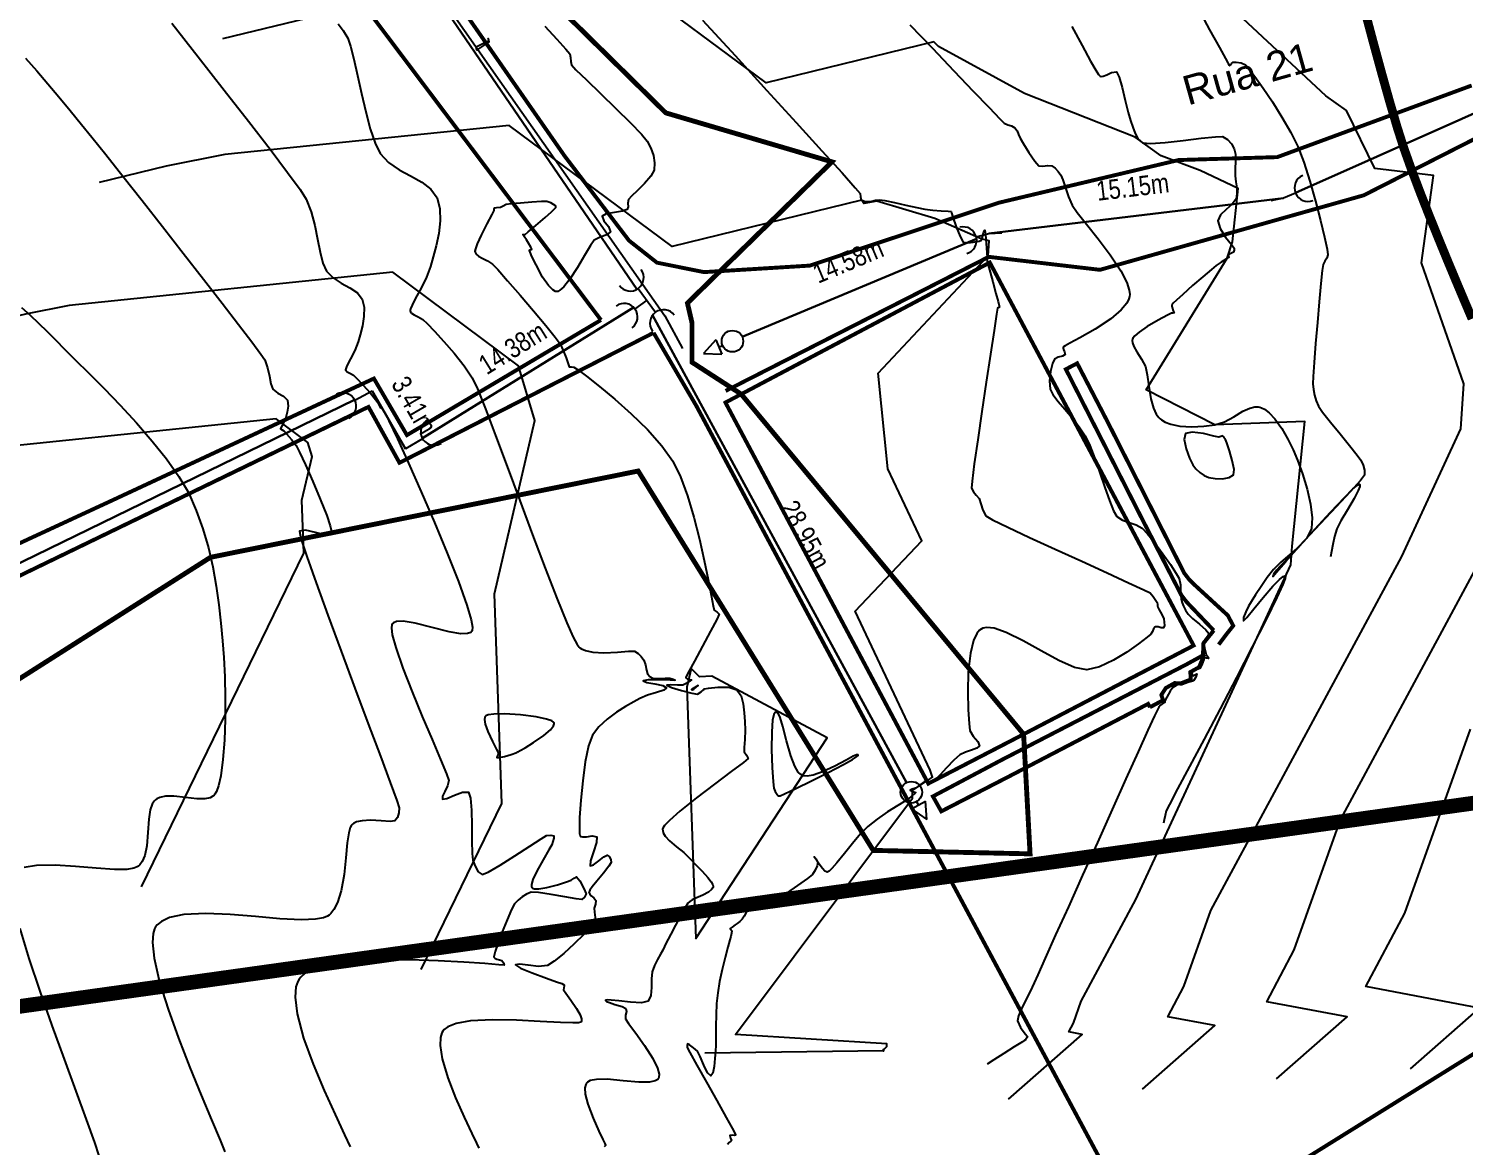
# Model space of a CAD drawing. Extents: x 360931 to 362237, y 7351473 to 7352200.
# Drawn here: x 361594.2 to 361667.5, y 7351632.7 to 7351689.9 of the extents above; entities that cross this region are included whole.
import ezdxf
from ezdxf.enums import TextEntityAlignment as Align

# ---------------------------------------------------------------- set-up
doc = ezdxf.new("R2010")
doc.units = 0
doc.linetypes.add('CONTINUO', pattern=[0])
for name, color, linetype in [('A_Curvas Intermediarias', 37, 'Continuous'), ('A_Curvas Mestras', 32, 'Continuous'), ('C-TOPO-MAJR', 9, 'Continuous'), ('C-TOPO-MINR', 8, 'Continuous'), ('LISTAGEM_TEXTO', 7, 'Continuous'), ('PONTOS-Pontos - Água_U', 1, 'Continuous'), ('PS_IND_COMPRIMENTO', 7, 'Continuous'), ('ZZ-Carimbo Texto', 7, 'Continuous')]:
    doc.layers.add(name, color=color, linetype=linetype)
for name, color, linetype, lineweight in [('LT-ARQUIBANCADA', 2, 'CONTINUO', 9), ('LT-QUADRA', 2, 'CONTINUO', 9), ('TUBO_PE_80_NTS194_PN_12_5', 5, 'Continuous', 30)]:
    doc.layers.add(name, color=color, linetype=linetype, lineweight=lineweight)
doc.styles.add('CARIMBO', font='arial.ttf', dxfattribs={"height": 2})
doc.styles.add('ROMANS', font='arial.ttf', dxfattribs={"height": 2})
picture_1 = doc.add_image_def('image1.tif', size_in_pixel=(23490, 20550))

# ---------------------------------------------------------------- blocks, each defined once
blk = doc.blocks.new('*U1018', base_point=(361544.508, 7351672.666))
for p, q in [((361544.382, 7351672.606), (361544.634, 7351672.77)), ((361544.59, 7351672.562), (361544.508, 7351672.688))]:
    blk.add_line(p, q)
for centre, start, end in [((361544.75, 7351672.845), 122.9683, 302.9683), ((361544.266, 7351672.532), 302.9683, 122.9683), ((361544.665, 7351672.447), 32.9683, 212.9683)]:
    blk.add_arc(centre, 0.138, start, end)
blk = doc.blocks.new('*U1177')
for p in [(-0.202, 0), (0, -0.202)]:
    blk.add_line(p, (0, 0))
blk.add_arc((-0.34, 0), 0.138, 269.9094, 89.9094)
blk = doc.blocks.new('*U1178')
for p in [(-0.202, 0), (0, -0.202)]:
    blk.add_line(p, (0, 0))
blk.add_arc((-0.34, 0), 0.138, 269.9094, 89.9094)
blk = doc.blocks.new('*U1293')
for p, q in [((-0.135, 0), (0, 0)), ((0, 0), (0.128, -0.025))]:
    blk.add_line(p, q)
blk.add_arc((-0.272, 0), 0.138, 270.0906, 90.0906)
blk = doc.blocks.new('*U1294')
for p, q in [((-0.135, 0), (0, 0)), ((0, 0), (0.128, -0.025))]:
    blk.add_line(p, q)
blk.add_arc((-0.272, 0), 0.138, 270.0906, 90.0906)
blk = doc.blocks.new('*U1327', base_point=(361640.304, 7351669.135))
for p, q in [((361640.227, 7351669.163), (361640.101, 7351669.022)), ((361640.227, 7351669.163), (361640.288, 7351669.014)), ((361640.101, 7351669.022), (361640.288, 7351669.014))]:
    blk.add_line(p, q)
blk.add_lwpolyline([(361640.258, 7351669.088), (361640.295, 7351669.104)])
blk.add_circle((361640.396, 7351669.147), 0.11)
blk = doc.blocks.new('*U1328', base_point=(361640.304, 7351669.135))
for p, q in [((361640.227, 7351669.163), (361640.101, 7351669.022)), ((361640.227, 7351669.163), (361640.288, 7351669.014)), ((361640.101, 7351669.022), (361640.288, 7351669.014))]:
    blk.add_line(p, q)
blk.add_lwpolyline([(361640.258, 7351669.088), (361640.295, 7351669.104)])
blk.add_circle((361640.396, 7351669.147), 0.11)

msp = doc.modelspace()

# ---------------------------------------------------------------- linework, layer by layer
at = {"color": 0, "const_width": 0.2}
for points in [[(361658.235, 7351731.746), (361651.753, 7351724.231), (361643.454, 7351714.109), (361632.734, 7351709.952), (361622.201, 7351706.943), (361612.901, 7351704.414), (361608.184, 7351702.561), (361621.542, 7351683.364), (361624.838, 7351679.033), (361626.269, 7351677.903), (361628.681, 7351677.42), (361634.088, 7351677.753), (361643.741, 7351680.966), (361652.927, 7351683.147), (361657.968, 7351683.296), (361667.904, 7351686.956)], [(361629.778, 7351671.348), (361643.224, 7351678.2), (361648.908, 7351677.537), (361662.39, 7351681.346), (361674.141, 7351687.322), (361683.553, 7351691.049), (361690.825, 7351693.905), (361694.033, 7351695.702), (361696.63, 7351704.989), (361701.619, 7351708.145), (361706.614, 7351711.074)], [(361317.758, 7351575.33), (361315.987, 7351572.595), (361315.638, 7351571.629), (361315.665, 7351570.637), (361316.685, 7351568.545), (361323.568, 7351554.773), (361325.902, 7351553.195), (361334.138, 7351538.309), (361386.788, 7351560.739), (361411.156, 7351562.009), (361417.372, 7351524.574), (361546.793, 7351562.007), (361683.814, 7351647.314), (361739.414, 7351702.427)], [(361543.562, 7351674.222), (361543.693, 7351674.307), (361553.67, 7351681.769), (361564.892, 7351689.923), (361569.727, 7351693.154), (361575.087, 7351695.446), (361593.854, 7351701.059), (361602.658, 7351702.525), (361623.407, 7351674.972), (361623.407, 7351674.972)], [(361543.562, 7351674.222), (361549.248, 7351665.537), (361556.377, 7351660.648), (361569.844, 7351656.517), (361574.115, 7351653.729), (361583.449, 7351658.824), (361598.263, 7351665.678), (361611.803, 7351671.982), (361613.491, 7351669.09), (361623.407, 7351674.972)], [(361626.096, 7351674.32), (361613.111, 7351667.676), (361611.527, 7351670.533), (361574.26, 7351652.494), (361569.328, 7351655.588), (361565.381, 7351656.372)], [(361626.096, 7351674.32), (361628.281, 7351670.585), (361651.532, 7351627.215)]]:
    msp.add_lwpolyline(points, dxfattribs=at)
for points, elevation in [([(361629.768, 7351670.755), (361640.135, 7351651.283), (361644.408, 7351653.494), (361653.695, 7351658.338), (361643.279, 7351677.909), (361629.768, 7351670.755)], 35.172), ([(361654.725, 7351659.109), (361653.341, 7351660.559), (361653.066, 7351660.915), (361650.997, 7351664.933), (361647.165, 7351672.456), (361647.744, 7351672.759), (361649.311, 7351669.744), (361653.215, 7351662.038), (361653.482, 7351661.692), (361653.763, 7351661.419), (361655.443, 7351659.876), (361655.719, 7351659.351), (361655.406, 7351658.959), (361654.975, 7351658.384)], 36.632), ([(361651.462, 7351655.185), (361652.136, 7351655.548), (361652.043, 7351655.81), (361652.275, 7351656.169), (361652.726, 7351656.42), (361653.031, 7351656.401), (361653.553, 7351656.606), (361653.524, 7351656.981), (361653.971, 7351657.23), (361654.206, 7351657.795), (361654.176, 7351657.839), (361654.186, 7351658.438), (361654.725, 7351659.109)], 37.222), ([(361651.462, 7351655.185), (361651.37, 7351655.357), (361644.257, 7351651.647), (361640.798, 7351649.864), (361640.372, 7351650.63), (361643.892, 7351652.496), (361653.304, 7351657.361), (361654.176, 7351657.839)], 36.632)]:
    msp.add_lwpolyline(points, dxfattribs=dict(at, elevation=elevation))
at = {"layer": 'A_Curvas Intermediarias', "flags": 128}
for points, elevation in [([(361628.604, 7351690.298), (361630.268, 7351688.481), (361631.889, 7351686.706), (361633.39, 7351685.059), (361634.695, 7351683.623), (361635.726, 7351682.486), (361636.405, 7351681.731), (361636.657, 7351681.445), (361636.676, 7351681.265), (361636.708, 7351681.109), (361636.876, 7351681.042), (361637.096, 7351681.027), (361637.256, 7351681.051), (361637.444, 7351681.096), (361637.64, 7351681.119), (361637.909, 7351681.075), (361638.4, 7351680.969), (361638.988, 7351680.838), (361639.547, 7351680.716), (361639.951, 7351680.64), (361640.361, 7351680.593), (361640.801, 7351680.557), (361641.152, 7351680.533), (361641.298, 7351680.523), (361641.326, 7351680.45), (361641.396, 7351680.229), (361641.561, 7351679.74), (361641.756, 7351679.233), (361641.918, 7351678.955), (361642.151, 7351678.91), (361642.425, 7351678.942), (361642.597, 7351678.978), (361642.734, 7351679.001), (361642.852, 7351679.05), (361642.904, 7351679.204), (361642.961, 7351679.44), (361643.02, 7351679.559), (361643.062, 7351679.349), (361643.098, 7351678.887), (361643.123, 7351678.409), (361643.136, 7351678.151), (361643.146, 7351677.988), (361643.158, 7351677.857), (361643.193, 7351677.753), (361643.232, 7351677.65), (361643.295, 7351677.421), (361643.432, 7351676.918), (361643.592, 7351676.327), (361643.702, 7351675.915), (361643.757, 7351675.705), (361643.775, 7351675.634), (361643.777, 7351675.624), (361643.773, 7351675.621), (361643.754, 7351675.612), (361643.71, 7351675.597), (361643.671, 7351675.58), (361643.622, 7351675.269), (361643.494, 7351674.438), (361643.311, 7351673.234), (361643.095, 7351671.803), (361642.87, 7351670.292), (361642.659, 7351668.847), (361642.485, 7351667.615), (361642.37, 7351666.74), (361642.339, 7351666.371), (361642.438, 7351666.189), (361642.589, 7351666.03), (361642.727, 7351665.854), (361642.819, 7351665.585), (361642.916, 7351665.25), (361643.079, 7351664.96), (361643.418, 7351664.768), (361644.206, 7351664.385), (361645.314, 7351663.866), (361646.613, 7351663.267), (361647.975, 7351662.644), (361649.27, 7351662.052), (361650.37, 7351661.547), (361651.146, 7351661.186), (361651.469, 7351661.023), (361651.633, 7351660.842), (361651.769, 7351660.641), (361651.831, 7351660.531), (361651.842, 7351660.441), (361651.845, 7351660.367), (361651.861, 7351660.293), (361651.933, 7351660.17), (361652.07, 7351659.917), (361652.164, 7351659.697), (361652.197, 7351659.529), (361652.206, 7351659.362), (361652.163, 7351659.248), (361652.041, 7351659.243), (361651.875, 7351659.294), (361651.728, 7351659.296), (361651.645, 7351659.197), (361651.589, 7351659.055), (361651.511, 7351658.926), (361651.316, 7351658.761), (361650.882, 7351658.426), (361650.284, 7351658.006), (361649.594, 7351657.588), (361648.886, 7351657.257), (361648.232, 7351657.099), (361647.604, 7351657.218), (361646.803, 7351657.577), (361645.904, 7351658.066), (361644.982, 7351658.579), (361644.112, 7351659.008), (361643.505, 7351659.217), (361643.126, 7351659.259), (361642.919, 7351659.22), (361642.831, 7351659.178), (361642.751, 7351659.118), (361642.61, 7351658.95), (361642.441, 7351658.588), (361642.284, 7351657.947), (361642.181, 7351656.987), (361642.154, 7351655.978), (361642.177, 7351655.054), (361642.223, 7351654.348), (361642.264, 7351653.997), (361642.436, 7351653.706), (361642.671, 7351653.442), (361642.756, 7351653.214), (361642.617, 7351653.085), (361642.347, 7351652.987), (361642.03, 7351652.887), (361641.747, 7351652.749), (361641.442, 7351652.478), (361641.074, 7351652.092), (361640.742, 7351651.731), (361640.549, 7351651.538), (361640.318, 7351651.418), (361640.165, 7351651.364), (361640.112, 7351651.414), (361640.059, 7351651.463), (361639.92, 7351651.367), (361639.665, 7351651.18), (361639.483, 7351651.054), (361639.316, 7351651.002), (361639.208, 7351650.948), (361639.348, 7351650.877), (361639.492, 7351650.823), (361639.429, 7351650.756), (361639.336, 7351650.684), (361639.247, 7351650.604), (361639.14, 7351650.513), (361638.965, 7351650.404), (361638.571, 7351650.163), (361638.057, 7351649.834), (361637.516, 7351649.462), (361637.047, 7351649.093), (361636.677, 7351648.716), (361636.264, 7351648.227), (361635.847, 7351647.707), (361635.466, 7351647.236), (361635.214, 7351646.949), (361635.069, 7351646.813), (361634.998, 7351646.77), (361634.971, 7351646.764), (361634.934, 7351646.77), (361634.854, 7351646.813), (361634.726, 7351646.936), (361634.557, 7351647.159), (361634.386, 7351647.426), (361634.308, 7351647.541), (361634.387, 7351647.431), (361634.485, 7351647.251), (361634.451, 7351647.085), (361634.351, 7351646.855), (361634.216, 7351646.643), (361633.955, 7351646.431), (361633.455, 7351646.076), (361632.881, 7351645.685), (361632.395, 7351645.362), (361632.162, 7351645.213), (361632.023, 7351645.151), (361631.877, 7351645.108), (361631.699, 7351645.1), (361631.494, 7351645.084), (361631.33, 7351645.039), (361631.131, 7351644.965), (361630.95, 7351644.856), (361630.82, 7351644.697), (361630.72, 7351644.512), (361630.621, 7351644.357), (361630.5, 7351644.24), (361630.372, 7351644.138), (361630.267, 7351644.058), (361630.105, 7351643.949), (361630.005, 7351643.878), (361630.047, 7351643.823), (361630.094, 7351643.764), (361630.078, 7351643.646), (361630.046, 7351643.476), (361629.999, 7351643.304), (361629.894, 7351642.92), (361629.754, 7351642.392), (361629.604, 7351641.785), (361629.469, 7351641.166), (361629.372, 7351640.599), (361629.32, 7351640.05), (361629.295, 7351639.467), (361629.286, 7351638.891), (361629.286, 7351638.362), (361629.282, 7351637.924), (361629.266, 7351637.616), (361629.232, 7351637.229), (361629.195, 7351636.82), (361629.132, 7351636.49), (361629.022, 7351636.343), (361628.856, 7351636.504), (361628.662, 7351636.9), (361628.476, 7351637.334), (361628.333, 7351637.606), (361628.14, 7351637.783), (361627.931, 7351637.934), (361627.822, 7351637.993), (361627.806, 7351637.904), (361627.811, 7351637.793), (361627.952, 7351637.535), (361628.311, 7351636.897), (361628.798, 7351636.03), (361629.328, 7351635.087), (361629.811, 7351634.22), (361630.107, 7351633.683), (361630.245, 7351633.423), (361630.287, 7351633.336), (361630.291, 7351633.322), (361630.278, 7351633.312), (361630.223, 7351633.306), (361630.107, 7351633.313), (361630, 7351633.302), (361630.029, 7351633.163), (361630.076, 7351633.051), (361630.036, 7351633.018), (361629.96, 7351632.935), (361629.868, 7351632.835)], 36), ([(361653.964, 7351690.824), (361654.512, 7351689.806), (361655.009, 7351688.894), (361655.316, 7351688.341), (361655.465, 7351688.078), (361655.517, 7351687.994), (361655.526, 7351687.982), (361655.54, 7351687.985), (361655.575, 7351688.011), (361655.638, 7351688.079), (361655.72, 7351688.144), (361655.869, 7351688.144), (361656.117, 7351688.106), (361656.34, 7351688.018), (361656.505, 7351687.833), (361656.822, 7351687.416), (361657.243, 7351686.824), (361657.721, 7351686.113), (361658.209, 7351685.34), (361658.658, 7351684.561), (361659.022, 7351683.834), (361659.332, 7351683.036), (361659.641, 7351682.075), (361659.931, 7351681.05), (361660.185, 7351680.062), (361660.386, 7351679.209), (361660.516, 7351678.593), (361660.558, 7351678.311), (361660.497, 7351678.139), (361660.392, 7351677.979), (361660.307, 7351677.805), (361660.269, 7351677.505), (361660.2, 7351676.83), (361660.114, 7351675.901), (361660.02, 7351674.84), (361659.929, 7351673.768), (361659.855, 7351672.808), (361659.806, 7351672.082), (361659.795, 7351671.711), (361659.826, 7351671.413), (361659.878, 7351671.127), (361659.956, 7351670.85), (361660.069, 7351670.577), (361660.284, 7351670.262), (361660.686, 7351669.752), (361661.18, 7351669.148), (361661.669, 7351668.555), (361662.056, 7351668.074), (361662.246, 7351667.809), (361662.359, 7351667.555), (361662.432, 7351667.294), (361662.424, 7351667.044), (361662.215, 7351666.77), (361661.701, 7351666.193), (361660.985, 7351665.419), (361660.168, 7351664.549), (361659.352, 7351663.688), (361658.638, 7351662.938), (361658.128, 7351662.404), (361657.923, 7351662.187), (361657.83, 7351662.055), (361657.771, 7351661.962), (361657.74, 7351661.874), (361657.923, 7351662.081), (361658.406, 7351662.628), (361659.092, 7351663.399), (361659.883, 7351664.279), (361660.684, 7351665.153), (361661.397, 7351665.904), (361661.839, 7351666.341), (361662.063, 7351666.533), (361662.15, 7351666.583), (361662.172, 7351666.582), (361662.189, 7351666.558), (361662.188, 7351666.47), (361662.109, 7351666.256), (361661.9, 7351665.857), (361661.554, 7351665.271), (361661.22, 7351664.709), (361661.013, 7351664.299), (361660.896, 7351663.909), (361660.806, 7351663.502), (361660.737, 7351663.139), (361660.686, 7351662.879)], 39), ([(361601.477, 7351690.133), (361602.831, 7351688.415), (361604.158, 7351686.722), (361605.4, 7351685.127), (361606.497, 7351683.7), (361607.393, 7351682.514), (361608.029, 7351681.64), (361608.346, 7351681.149), (361608.602, 7351680.507), (361608.786, 7351679.808), (361608.928, 7351679.102), (361609.055, 7351678.441), (361609.198, 7351677.877), (361609.384, 7351677.462), (361609.716, 7351677.125), (361610.138, 7351676.862), (361610.577, 7351676.625), (361610.959, 7351676.367), (361611.211, 7351676.04), (361611.307, 7351675.621), (361611.294, 7351675.15), (361611.213, 7351674.668), (361611.101, 7351674.22), (361610.998, 7351673.849), (361610.832, 7351673.421), (361610.606, 7351672.986), (361610.414, 7351672.626), (361610.348, 7351672.424), (361610.441, 7351672.32), (361610.6, 7351672.241), (361610.754, 7351672.146), (361610.925, 7351671.979), (361611.238, 7351671.653), (361611.622, 7351671.226), (361612.009, 7351670.752), (361612.33, 7351670.289), (361612.574, 7351669.814), (361613.007, 7351668.899), (361613.576, 7351667.656), (361614.225, 7351666.196), (361614.901, 7351664.629), (361615.551, 7351663.066), (361616.12, 7351661.618), (361616.554, 7351660.394), (361616.769, 7351659.652), (361616.834, 7351659.27), (361616.825, 7351659.112), (361616.804, 7351659.065), (361616.75, 7351659.012), (361616.593, 7351658.946), (361616.253, 7351658.932), (361615.656, 7351659.033), (361614.783, 7351659.261), (361613.908, 7351659.489), (361613.307, 7351659.588), (361612.962, 7351659.573), (361612.802, 7351659.505), (361612.745, 7351659.451), (361612.719, 7351659.401), (361612.699, 7351659.247), (361612.743, 7351658.893), (361612.918, 7351658.232), (361613.283, 7351657.176), (361613.754, 7351655.969), (361614.272, 7351654.717), (361614.778, 7351653.53), (361615.213, 7351652.515), (361615.518, 7351651.782), (361615.634, 7351651.439), (361615.566, 7351651.167), (361615.425, 7351650.886), (361615.306, 7351650.644), (361615.304, 7351650.49), (361615.526, 7351650.516), (361615.919, 7351650.684), (361616.337, 7351650.842), (361616.634, 7351650.838), (361616.732, 7351650.538), (361616.783, 7351649.922), (361616.804, 7351649.144), (361616.813, 7351648.357), (361616.824, 7351647.715), (361616.856, 7351647.371), (361616.972, 7351647.063), (361617.13, 7351646.781), (361617.328, 7351646.63), (361617.639, 7351646.759), (361618.253, 7351647.119), (361619.014, 7351647.599), (361619.767, 7351648.085), (361620.357, 7351648.466), (361620.629, 7351648.628), (361620.841, 7351648.654), (361620.999, 7351648.608), (361621.005, 7351648.494), (361620.953, 7351648.324), (361620.889, 7351648.15), (361620.742, 7351647.89), (361620.447, 7351647.394), (361620.123, 7351646.812), (361619.925, 7351646.381), (361619.852, 7351646.128), (361619.854, 7351646.011), (361619.873, 7351645.971), (361619.906, 7351645.942), (361620.008, 7351645.908), (361620.239, 7351645.905), (361620.642, 7351645.971), (361621.191, 7351646.114), (361621.654, 7351646.261), (361621.882, 7351646.342), (361622.031, 7351646.451), (361622.159, 7351646.515), (361622.321, 7351646.307), (361622.54, 7351645.918), (361622.646, 7351645.65), (361622.572, 7351645.478), (361622.426, 7351645.356), (361622.148, 7351645.386), (361621.565, 7351645.492), (361620.861, 7351645.619), (361620.223, 7351645.716), (361619.837, 7351645.728), (361619.597, 7351645.641), (361619.374, 7351645.505), (361619.173, 7351645.332), (361618.997, 7351645.134), (361618.84, 7351644.844), (361618.615, 7351644.329), (361618.366, 7351643.709), (361618.14, 7351643.103), (361618.004, 7351642.708), (361617.945, 7351642.506), (361617.93, 7351642.429), (361617.932, 7351642.412), (361617.944, 7351642.392), (361617.988, 7351642.358), (361618.084, 7351642.319), (361618.229, 7351642.282), (361618.348, 7351642.242), (361618.426, 7351642.122), (361618.455, 7351642.011), (361618.188, 7351642.028), (361617.47, 7351642.085), (361616.403, 7351642.159), (361615.094, 7351642.228), (361613.647, 7351642.271), (361612.165, 7351642.263), (361610.754, 7351642.185), (361609.517, 7351642.012), (361608.724, 7351641.792), (361608.279, 7351641.571), (361608.066, 7351641.394), (361607.987, 7351641.297), (361607.918, 7351641.177), (361607.822, 7351640.893), (361607.779, 7351640.368), (361607.881, 7351639.515), (361608.21, 7351638.276), (361608.694, 7351636.938), (361609.254, 7351635.603), (361609.816, 7351634.37), (361610.303, 7351633.338), (361610.587, 7351632.726)], 33), ([(361609.975, 7351690.109), (361610.235, 7351689.758), (361610.464, 7351689.368), (361610.607, 7351688.958), (361610.773, 7351688.301), (361610.959, 7351687.473), (361611.163, 7351686.552), (361611.383, 7351685.614), (361611.618, 7351684.738), (361611.864, 7351684.001), (361612.121, 7351683.479), (361612.549, 7351683.021), (361613.091, 7351682.653), (361613.679, 7351682.332), (361614.245, 7351682.013), (361614.721, 7351681.653), (361615.039, 7351681.208), (361615.18, 7351680.659), (361615.194, 7351680.043), (361615.117, 7351679.4), (361614.985, 7351678.77), (361614.833, 7351678.193), (361614.699, 7351677.71), (361614.498, 7351677.168), (361614.219, 7351676.602), (361613.936, 7351676.08), (361613.757, 7351675.738), (361613.677, 7351675.549), (361613.658, 7351675.463), (361613.66, 7351675.433), (361613.676, 7351675.394), (361613.73, 7351675.326), (361613.854, 7351675.242), (361614.062, 7351675.142), (361614.309, 7351674.99), (361614.518, 7351674.787), (361614.897, 7351674.398), (361615.381, 7351673.876), (361615.906, 7351673.271), (361616.409, 7351672.637), (361616.825, 7351672.024), (361617.096, 7351671.451), (361617.506, 7351670.434), (361618.024, 7351669.078), (361618.618, 7351667.483), (361619.258, 7351665.752), (361619.913, 7351663.987), (361620.552, 7351662.289), (361621.144, 7351660.761), (361621.658, 7351659.505), (361621.992, 7351658.765), (361622.188, 7351658.398), (361622.288, 7351658.255), (361622.329, 7351658.217), (361622.416, 7351658.162), (361622.622, 7351658.077), (361622.99, 7351657.999), (361623.548, 7351657.969), (361624.248, 7351658.002), (361624.819, 7351658.05), (361625.121, 7351658.046), (361625.306, 7351657.933), (361625.464, 7351657.779), (361625.593, 7351657.596), (361625.681, 7351657.349), (361625.735, 7351657.072), (361625.79, 7351656.886), (361625.908, 7351656.754), (361626.061, 7351656.666), (361626.313, 7351656.652), (361626.684, 7351656.664), (361626.923, 7351656.666), (361627.096, 7351656.621), (361627.198, 7351656.564), (361626.943, 7351656.562), (361626.385, 7351656.579), (361625.826, 7351656.58), (361625.565, 7351656.527), (361625.744, 7351656.448), (361626.154, 7351656.376), (361626.569, 7351656.294), (361626.762, 7351656.183), (361626.614, 7351656.058), (361626.247, 7351655.939), (361625.793, 7351655.805), (361625.386, 7351655.635), (361625.084, 7351655.467), (361624.669, 7351655.228), (361624.196, 7351654.928), (361623.719, 7351654.578), (361623.293, 7351654.186), (361622.974, 7351653.763), (361622.776, 7351653.212), (361622.608, 7351652.389), (361622.473, 7351651.421), (361622.375, 7351650.433), (361622.317, 7351649.551), (361622.302, 7351649.007), (361622.31, 7351648.735), (361622.326, 7351648.634), (361622.336, 7351648.611), (361622.369, 7351648.584), (361622.467, 7351648.559), (361622.666, 7351648.57), (361622.956, 7351648.61), (361623.203, 7351648.563), (361623.18, 7351648.279), (361623.022, 7351647.801), (361622.867, 7351647.335), (361622.85, 7351647.088), (361623.025, 7351647.138), (361623.293, 7351647.336), (361623.557, 7351647.546), (361623.719, 7351647.634), (361623.823, 7351647.551), (361623.906, 7351647.401), (361623.935, 7351647.249), (361623.813, 7351647.056), (361623.529, 7351646.703), (361623.192, 7351646.295), (361622.958, 7351646), (361622.839, 7351645.831), (361622.8, 7351645.756), (361622.795, 7351645.733), (361622.8, 7351645.702), (361622.831, 7351645.641), (361622.914, 7351645.552), (361623.048, 7351645.438), (361623.153, 7351645.306), (361623.125, 7351645.115), (361623.064, 7351644.911), (361623.081, 7351644.712), (361623.111, 7351644.449), (361623.078, 7351644.204), (361622.903, 7351643.98), (361622.527, 7351643.58), (361622.032, 7351643.091), (361621.503, 7351642.604), (361621.023, 7351642.209), (361620.677, 7351641.993), (361620.216, 7351641.941), (361619.687, 7351642), (361619.247, 7351642.063), (361619.048, 7351642.022), (361619.287, 7351641.857), (361619.891, 7351641.609), (361620.622, 7351641.344), (361621.138, 7351641.161), (361621.407, 7351641.063), (361621.501, 7351641.024), (361621.516, 7351641.014), (361621.524, 7351640.994), (361621.525, 7351640.943), (361621.509, 7351640.851), (361621.501, 7351640.736), (361621.618, 7351640.568), (361621.874, 7351640.222), (361622.162, 7351639.797), (361622.342, 7351639.469), (361622.412, 7351639.263), (361622.415, 7351639.156), (361622.4, 7351639.115), (361622.377, 7351639.094), (361622.267, 7351639.065), (361621.962, 7351639.051), (361621.336, 7351639.071), (361620.298, 7351639.131), (361619.098, 7351639.192), (361617.87, 7351639.212), (361616.743, 7351639.153), (361616.004, 7351639.02), (361615.589, 7351638.858), (361615.394, 7351638.715), (361615.325, 7351638.632), (361615.271, 7351638.539), (361615.202, 7351638.314), (361615.182, 7351637.896), (361615.288, 7351637.217), (361615.581, 7351636.244), (361615.982, 7351635.221), (361616.417, 7351634.243), (361616.813, 7351633.407), (361617.051, 7351632.903), (361617.159, 7351632.654)], 34), ([(361639.192, 7351690.057), (361640.342, 7351688.861), (361641.446, 7351687.708), (361642.435, 7351686.674), (361643.24, 7351685.832), (361643.791, 7351685.26), (361644.021, 7351685.031), (361644.203, 7351684.948), (361644.392, 7351684.889), (361644.557, 7351684.793), (361644.669, 7351684.636), (361644.746, 7351684.451), (361644.834, 7351684.262), (361645.002, 7351683.978), (361645.281, 7351683.524), (361645.574, 7351683.087), (361645.784, 7351682.851), (361645.992, 7351682.827), (361646.225, 7351682.867), (361646.444, 7351682.851), (361646.624, 7351682.734), (361646.774, 7351682.567), (361646.904, 7351682.376), (361647.011, 7351682.127), (361647.145, 7351681.728), (361647.305, 7351681.267), (361647.488, 7351680.834), (361647.743, 7351680.469), (361648.217, 7351679.874), (361648.813, 7351679.127), (361649.43, 7351678.305), (361649.97, 7351677.487), (361650.279, 7351676.888), (361650.405, 7351676.496), (361650.428, 7351676.272), (361650.418, 7351676.173), (361650.389, 7351676.062), (361650.276, 7351675.836), (361649.993, 7351675.492), (361649.459, 7351675.038), (361648.662, 7351674.508), (361647.879, 7351674.061), (361647.375, 7351673.792), (361647.126, 7351673.655), (361647.041, 7351673.601), (361647.027, 7351673.586), (361647.022, 7351673.551), (361647.041, 7351673.472), (361647.103, 7351673.346), (361647.13, 7351673.202), (361646.992, 7351673.133), (361646.764, 7351673.078), (361646.582, 7351672.977), (361646.483, 7351672.745), (361646.382, 7351672.34), (361646.326, 7351671.869), (361646.36, 7351671.442), (361646.501, 7351671.158), (361646.767, 7351670.808), (361647.11, 7351670.409), (361647.487, 7351669.974), (361647.849, 7351669.519), (361648.15, 7351669.058), (361648.384, 7351668.56), (361648.639, 7351667.901), (361648.901, 7351667.16), (361649.159, 7351666.416), (361649.398, 7351665.745), (361649.607, 7351665.226), (361649.772, 7351664.937), (361650.058, 7351664.74), (361650.399, 7351664.621), (361650.752, 7351664.507), (361651.07, 7351664.328), (361651.335, 7351664.048), (361651.706, 7351663.584), (361652.118, 7351663.03), (361652.507, 7351662.478), (361652.809, 7351662.023), (361652.959, 7351661.759), (361653.02, 7351661.445), (361653.029, 7351661.123), (361653.035, 7351660.901), (361653.066, 7351660.707), (361653.117, 7351660.519), (361653.184, 7351660.35), (361653.285, 7351660.139), (361653.413, 7351659.936), (361653.636, 7351659.725), (361653.993, 7351659.429), (361654.327, 7351659.141), (361654.48, 7351658.958), (361654.412, 7351658.794), (361654.269, 7351658.628), (361654.189, 7351658.547), (361654.197, 7351658.453), (361654.194, 7351658.37), (361654.229, 7351658.334), (361654.255, 7351658.226), (361654.304, 7351658.018), (361654.343, 7351657.875), (361654.414, 7351657.76), (361654.456, 7351657.668), (361654.331, 7351657.687), (361654.214, 7351657.72), (361654.21, 7351657.667), (361654.21, 7351657.607), (361654.187, 7351657.546), (361654.159, 7351657.481), (361654.09, 7351657.324), (361654.008, 7351657.163), (361653.925, 7351657.123), (361653.836, 7351657.088), (361653.709, 7351657.024), (361653.6, 7351656.953), (361653.619, 7351656.861), (361653.662, 7351656.782), (361653.763, 7351656.841), (361653.863, 7351656.892), (361653.806, 7351656.725), (361653.696, 7351656.541), (361653.578, 7351656.5), (361653.448, 7351656.473), (361653.257, 7351656.396), (361653.095, 7351656.333), (361653.01, 7351656.338), (361652.926, 7351656.342), (361652.8, 7351656.295), (361652.636, 7351656.198), (361652.498, 7351655.999), (361652.324, 7351655.703), (361652.236, 7351655.544), (361652.226, 7351655.488), (361652.216, 7351655.434), (361652.174, 7351655.408), (361652.128, 7351655.383), (361652.066, 7351655.343), (361651.998, 7351655.293), (361651.924, 7351655.188), (361651.823, 7351655.025), (361651.695, 7351654.744), (361651.361, 7351654.007), (361650.862, 7351652.904), (361650.238, 7351651.523), (361649.53, 7351649.953), (361648.776, 7351648.281), (361648.016, 7351646.598), (361647.292, 7351644.99), (361646.642, 7351643.548), (361646.106, 7351642.359), (361645.726, 7351641.512), (361645.539, 7351641.096), (361645.333, 7351640.661), (361645.105, 7351640.206), (361644.896, 7351639.775), (361644.746, 7351639.413), (361644.697, 7351639.163), (361644.84, 7351638.823), (361645.082, 7351638.504), (361645.21, 7351638.358), (361645.171, 7351638.283), (361645.113, 7351638.226), (361645.06, 7351638.173), (361645.116, 7351638.201), (361644.945, 7351638.092), (361644.523, 7351637.824), (361643.989, 7351637.485), (361643.483, 7351637.165), (361643.143, 7351636.949)], 37), ([(361647.472, 7351689.965), (361647.992, 7351689), (361648.431, 7351688.203), (361648.699, 7351687.741), (361648.838, 7351687.522), (361648.898, 7351687.447), (361648.916, 7351687.433), (361648.963, 7351687.42), (361649.07, 7351687.429), (361649.251, 7351687.498), (361649.499, 7351687.619), (361649.751, 7351687.648), (361649.882, 7351687.389), (361650.035, 7351686.851), (361650.195, 7351686.195), (361650.344, 7351685.58), (361650.466, 7351685.169), (361650.588, 7351684.835), (361650.712, 7351684.503), (361650.867, 7351684.216), (361651.083, 7351684.018), (361651.487, 7351683.984), (361652.239, 7351684.041), (361653.161, 7351684.147), (361654.077, 7351684.261), (361654.809, 7351684.34), (361655.178, 7351684.343), (361655.423, 7351684.196), (361655.628, 7351683.977), (361655.774, 7351683.72), (361655.827, 7351683.452), (361655.835, 7351683.086), (361655.825, 7351682.692), (361655.823, 7351682.337), (361655.853, 7351682.029), (361655.895, 7351681.731), (361655.91, 7351681.442), (361655.861, 7351681.162), (361655.665, 7351680.89), (361655.357, 7351680.621), (361655.067, 7351680.343), (361654.926, 7351680.042), (361655.043, 7351679.653), (361655.332, 7351679.203), (361655.629, 7351678.825), (361655.769, 7351678.649), (361655.767, 7351678.543), (361655.74, 7351678.445), (361655.588, 7351678.365), (361655.452, 7351678.308), (361655.472, 7351678.258), (361655.489, 7351678.172), (361655.368, 7351678.096), (361655.106, 7351677.932), (361654.842, 7351677.75), (361654.602, 7351677.552), (361654.168, 7351677.184), (361653.645, 7351676.732), (361653.136, 7351676.283), (361652.811, 7351675.985), (361652.649, 7351675.827), (361652.593, 7351675.763), (361652.582, 7351675.746), (361652.577, 7351675.704), (361652.592, 7351675.604), (361652.648, 7351675.448), (361652.695, 7351675.334), (361652.632, 7351675.33), (361652.56, 7351675.329), (361652.357, 7351675.226), (361651.885, 7351674.971), (361651.315, 7351674.634), (361650.905, 7351674.352), (361650.682, 7351674.157), (361650.595, 7351674.043), (361650.573, 7351673.993), (361650.562, 7351673.933), (361650.567, 7351673.808), (361650.632, 7351673.613), (361650.792, 7351673.339), (361651.037, 7351672.979), (361651.236, 7351672.602), (361651.327, 7351672.179), (361651.401, 7351671.592), (361651.504, 7351670.949), (361651.638, 7351670.466), (361651.784, 7351670.159), (361651.909, 7351669.993), (361651.98, 7351669.924), (361652.058, 7351669.864), (361652.233, 7351669.76), (361652.535, 7351669.644), (361652.992, 7351669.553), (361653.609, 7351669.521), (361654.224, 7351669.551), (361654.779, 7351669.612), (361655.276, 7351669.766), (361655.755, 7351670.031), (361656.216, 7351670.308), (361656.569, 7351670.473), (361656.825, 7351670.533), (361656.992, 7351670.53), (361657.074, 7351670.513), (361657.155, 7351670.486), (361657.315, 7351670.408), (361657.549, 7351670.235), (361657.848, 7351669.918), (361658.197, 7351669.426), (361658.51, 7351668.881), (361658.782, 7351668.342), (361659.011, 7351667.804), (361659.259, 7351667.109), (361659.491, 7351666.333), (361659.669, 7351665.558), (361659.756, 7351664.861), (361659.717, 7351664.322), (361659.474, 7351663.831), (361659.077, 7351663.39), (361658.606, 7351662.985), (361658.145, 7351662.601), (361657.773, 7351662.224), (361657.461, 7351661.812), (361657.145, 7351661.363), (361656.859, 7351660.934), (361656.634, 7351660.577), (361656.502, 7351660.347), (361656.362, 7351660.056), (361656.248, 7351659.766), (361656.243, 7351659.608), (361656.412, 7351659.773), (361656.78, 7351660.217), (361657.255, 7351660.796), (361657.743, 7351661.364), (361658.082, 7351661.714), (361658.274, 7351661.867), (361658.362, 7351661.899), (361658.391, 7351661.89), (361658.398, 7351661.87), (361658.375, 7351661.764), (361658.255, 7351661.456), (361657.955, 7351660.8), (361657.397, 7351659.662), (361656.687, 7351658.265), (361655.884, 7351656.713), (361655.045, 7351655.108), (361654.226, 7351653.553), (361653.485, 7351652.152), (361652.878, 7351651.007), (361652.464, 7351650.221), (361652.299, 7351649.897), (361652.232, 7351649.661), (361652.185, 7351649.429), (361652.153, 7351649.263)], 38), ([(361594.004, 7351688.351), (361594.573, 7351687.699), (361595.136, 7351687.041), (361595.701, 7351686.371), (361596.275, 7351685.68), (361596.868, 7351684.962), (361597.386, 7351684.324), (361598.104, 7351683.425), (361598.976, 7351682.324), (361599.957, 7351681.08), (361601.001, 7351679.75), (361602.062, 7351678.393), (361603.094, 7351677.066), (361604.052, 7351675.828), (361604.891, 7351674.738), (361605.563, 7351673.853), (361606.025, 7351673.231), (361606.229, 7351672.93), (361606.372, 7351672.532), (361606.463, 7351672.105), (361606.542, 7351671.719), (361606.647, 7351671.445), (361606.892, 7351671.236), (361607.183, 7351671.075), (361607.383, 7351670.871), (361607.422, 7351670.577), (361607.37, 7351670.256), (361607.298, 7351669.989), (361607.202, 7351669.752), (361607.087, 7351669.53), (361607.035, 7351669.414), (361607.109, 7351669.357), (361607.199, 7351669.302), (361607.338, 7351669.162), (361607.598, 7351668.873), (361607.834, 7351668.554), (361607.999, 7351668.224), (361608.301, 7351667.571), (361608.676, 7351666.727), (361609.06, 7351665.821), (361609.39, 7351664.983), (361609.574, 7351664.449), (361609.642, 7351664.171), (361609.648, 7351664.061), (361609.637, 7351664.031), (361609.602, 7351664.001), (361609.489, 7351663.975), (361609.24, 7351664.004), (361608.823, 7351664.11), (361608.312, 7351664.232), (361608.002, 7351664.187), (361608.077, 7351663.807), (361608.376, 7351662.883), (361608.849, 7351661.536), (361609.449, 7351659.887), (361610.126, 7351658.056), (361610.832, 7351656.165), (361611.518, 7351654.336), (361612.137, 7351652.688), (361612.639, 7351651.342), (361612.976, 7351650.421), (361613.099, 7351650.044), (361613.077, 7351649.797), (361613.003, 7351649.558), (361612.87, 7351649.382), (361612.627, 7351649.354), (361612.175, 7351649.382), (361611.627, 7351649.406), (361611.198, 7351649.384), (361610.919, 7351649.321), (361610.768, 7351649.252), (361610.706, 7351649.207), (361610.667, 7351649.165), (361610.599, 7351649.041), (361610.521, 7351648.766), (361610.445, 7351648.264), (361610.369, 7351647.488), (361610.277, 7351646.636), (361610.13, 7351645.802), (361609.947, 7351645.211), (361609.757, 7351644.845), (361609.602, 7351644.648), (361609.514, 7351644.567), (361609.435, 7351644.512), (361609.23, 7351644.426), (361608.816, 7351644.347), (361608.096, 7351644.321), (361606.992, 7351644.377), (361605.748, 7351644.484), (361604.455, 7351644.589), (361603.207, 7351644.641), (361602.095, 7351644.589), (361601.366, 7351644.436), (361600.943, 7351644.24), (361600.732, 7351644.065), (361600.65, 7351643.962), (361600.595, 7351643.866), (361600.519, 7351643.626), (361600.486, 7351643.159), (361600.572, 7351642.361), (361600.855, 7351641.143), (361601.288, 7351639.753), (361601.819, 7351638.273), (361602.399, 7351636.784), (361602.979, 7351635.367), (361603.509, 7351634.101), (361603.939, 7351633.069), (361604.178, 7351632.466)], 32), ([(361593.795, 7351675.619), (361594.232, 7351675.215), (361594.671, 7351674.805), (361595.113, 7351674.378), (361595.559, 7351673.921), (361595.968, 7351673.506), (361596.538, 7351672.942), (361597.232, 7351672.255), (361598.012, 7351671.471), (361598.837, 7351670.615), (361599.672, 7351669.712), (361600.476, 7351668.789), (361601.211, 7351667.871), (361601.84, 7351666.983), (361602.323, 7351666.151), (361602.729, 7351665.244), (361603.066, 7351664.302), (361603.343, 7351663.336), (361603.565, 7351662.358), (361603.742, 7351661.38), (361603.879, 7351660.415), (361603.985, 7351659.476), (361604.066, 7351658.573), (361604.13, 7351657.721), (361604.183, 7351656.733), (361604.206, 7351655.661), (361604.2, 7351654.562), (361604.161, 7351653.495), (361604.087, 7351652.517), (361603.976, 7351651.686), (361603.859, 7351651.165), (361603.755, 7351650.877), (361603.676, 7351650.742), (361603.634, 7351650.693), (361603.574, 7351650.64), (361603.43, 7351650.561), (361603.168, 7351650.5), (361602.753, 7351650.498), (361602.174, 7351650.565), (361601.587, 7351650.634), (361601.154, 7351650.635), (361600.872, 7351650.577), (361600.712, 7351650.501), (361600.642, 7351650.45), (361600.58, 7351650.389), (361600.478, 7351650.237), (361600.371, 7351649.945), (361600.294, 7351649.467), (361600.249, 7351648.79), (361600.195, 7351648.106), (361600.097, 7351647.613), (361599.968, 7351647.304), (361599.847, 7351647.137), (361599.774, 7351647.068), (361599.708, 7351647.023), (361599.534, 7351646.955), (361599.176, 7351646.9), (361598.552, 7351646.893), (361597.603, 7351646.956), (361596.557, 7351647.048), (361595.509, 7351647.115), (361594.555, 7351647.102), (361593.924, 7351647)], 31), ([(361655.317, 7351668.874), (361655.308, 7351668.892), (361655.281, 7351668.935), (361655.231, 7351669.005), (361655.172, 7351669.059), (361655.077, 7351669.027), (361654.976, 7351668.983), (361654.722, 7351669.045), (361654.191, 7351669.169), (361653.626, 7351669.248), (361653.273, 7351669.172), (361653.211, 7351668.86), (361653.305, 7351668.394), (361653.477, 7351667.919), (361653.647, 7351667.579), (361653.81, 7351667.364), (361654.008, 7351667.175), (361654.233, 7351667.024), (361654.477, 7351666.923), (361654.791, 7351666.869), (361655.168, 7351666.864), (361655.516, 7351666.923), (361655.739, 7351667.061), (361655.764, 7351667.338), (361655.672, 7351667.79), (361655.526, 7351668.284), (361655.387, 7351668.689), (361655.317, 7351668.874)], 37), ([(361628.073, 7351656.065), (361628.084, 7351656.071), (361628.145, 7351656.113), (361628.279, 7351656.21), (361628.38, 7351656.3), (361628.203, 7351656.201), (361628.035, 7351656.088), (361628.073, 7351656.065)], 36), ([(361619.112, 7351652.878), (361619.157, 7351652.902), (361619.283, 7351652.97), (361619.538, 7351653.118), (361619.952, 7351653.375), (361620.482, 7351653.745), (361620.822, 7351654.036), (361620.977, 7351654.228), (361621.015, 7351654.335), (361621.011, 7351654.381), (361620.99, 7351654.416), (361620.893, 7351654.485), (361620.627, 7351654.581), (361620.103, 7351654.693), (361619.298, 7351654.795), (361618.483, 7351654.842), (361617.935, 7351654.831), (361617.642, 7351654.789), (361617.522, 7351654.744), (361617.489, 7351654.716), (361617.467, 7351654.674), (361617.451, 7351654.559), (361617.491, 7351654.325), (361617.627, 7351653.94), (361617.862, 7351653.434), (361618.075, 7351653.022), (361618.168, 7351652.834), (361618.122, 7351652.709), (361618.09, 7351652.611), (361618.212, 7351652.62), (361618.485, 7351652.675), (361618.816, 7351652.764), (361619.112, 7351652.878)], 34), ([(361632.468, 7351650.659), (361632.481, 7351650.657), (361632.53, 7351650.653), (361632.566, 7351650.653), (361632.794, 7351650.76), (361633.374, 7351651.037), (361634.163, 7351651.42), (361635.018, 7351651.846), (361635.796, 7351652.251), (361636.267, 7351652.518), (361636.484, 7351652.663), (361636.546, 7351652.726), (361636.549, 7351652.745), (361636.534, 7351652.758), (361636.469, 7351652.752), (361636.289, 7351652.677), (361635.93, 7351652.487), (361635.356, 7351652.176), (361634.73, 7351651.876), (361634.252, 7351651.711), (361633.939, 7351651.664), (361633.763, 7351651.681), (361633.687, 7351651.706), (361633.617, 7351651.746), (361633.486, 7351651.875), (361633.311, 7351652.17), (361633.108, 7351652.7), (361632.895, 7351653.468), (361632.708, 7351654.203), (361632.566, 7351654.66), (361632.458, 7351654.874), (361632.382, 7351654.935), (361632.343, 7351654.938), (361632.306, 7351654.919), (361632.243, 7351654.815), (361632.177, 7351654.519), (361632.133, 7351653.928), (361632.13, 7351653.018), (361632.163, 7351652.102), (361632.208, 7351651.378), (361632.241, 7351651.043), (361632.315, 7351650.879), (361632.414, 7351650.728), (361632.468, 7351650.659)], 36), ([(361593.702, 7351643.872), (361594.165, 7351642.352), (361594.725, 7351640.675), (361595.34, 7351638.927), (361595.969, 7351637.194), (361596.569, 7351635.562), (361597.1, 7351634.118), (361597.52, 7351632.947), (361597.747, 7351632.266)], 31), ([(361637.823, 7351637.679), (361637.823, 7351637.678), (361637.821, 7351637.674), (361637.82, 7351637.671), (361637.854, 7351637.602), (361637.857, 7351637.695), (361637.823, 7351637.679)], 36)]:
    msp.add_lwpolyline(points, dxfattribs=dict(at, elevation=elevation))
at = {"layer": 'A_Curvas Mestras', "const_width": 0.45, "elevation": 40, "flags": 128}
msp.add_lwpolyline([(361662.458, 7351690.722), (361662.888, 7351689.115), (361663.315, 7351687.549), (361663.723, 7351686.094), (361664.098, 7351684.819), (361664.425, 7351683.794), (361664.796, 7351682.748), (361665.237, 7351681.578), (361665.723, 7351680.339), (361666.229, 7351679.086), (361666.727, 7351677.873), (361667.193, 7351676.758), (361667.6, 7351675.794), (361667.923, 7351675.036)], dxfattribs=at)
at = {"layer": 'A_Curvas Mestras', "elevation": 35, "flags": 128}
for points in [[(361620.543, 7351689.994), (361621.157, 7351689.324), (361621.617, 7351688.811), (361621.817, 7351688.566), (361621.857, 7351688.383), (361621.861, 7351688.19), (361621.903, 7351688.009), (361622.131, 7351687.763), (361622.664, 7351687.241), (361623.383, 7351686.547), (361624.171, 7351685.783), (361624.911, 7351685.054), (361625.484, 7351684.463), (361625.773, 7351684.113), (361625.95, 7351683.756), (361626.084, 7351683.379), (361626.15, 7351683), (361626.121, 7351682.636), (361625.948, 7351682.315), (361625.633, 7351681.949), (361625.275, 7351681.592), (361624.969, 7351681.299), (361624.816, 7351681.125), (361624.786, 7351680.945), (361624.789, 7351680.759), (361624.739, 7351680.611), (361624.507, 7351680.537), (361624.092, 7351680.474), (361623.681, 7351680.397), (361623.462, 7351680.285), (361623.553, 7351680.045), (361623.794, 7351679.748), (361623.894, 7351679.485), (361623.703, 7351679.323), (361623.371, 7351679.21), (361623.06, 7351679.051), (361622.867, 7351678.782), (361622.567, 7351678.273), (361622.2, 7351677.654), (361621.812, 7351677.053), (361621.514, 7351676.672), (361621.313, 7351676.489), (361621.195, 7351676.431), (361621.141, 7351676.424), (361621.078, 7351676.435), (361620.943, 7351676.511), (361620.725, 7351676.734), (361620.428, 7351677.168), (361620.088, 7351677.789), (361619.88, 7351678.224), (361619.781, 7351678.447), (361619.75, 7351678.524), (361619.746, 7351678.535), (361619.751, 7351678.54), (361619.776, 7351678.551), (361619.832, 7351678.571), (361619.88, 7351678.594), (361619.824, 7351678.7), (361619.702, 7351678.9), (361619.601, 7351679.064), (361619.485, 7351679.241), (361619.418, 7351679.346), (361619.469, 7351679.341), (361619.526, 7351679.335), (361619.694, 7351679.472), (361620.087, 7351679.802), (361620.553, 7351680.203), (361620.877, 7351680.497), (361621.04, 7351680.661), (361621.093, 7351680.729), (361621.099, 7351680.748), (361621.094, 7351680.77), (361621.065, 7351680.816), (361620.985, 7351680.881), (361620.839, 7351680.959), (361620.646, 7351681.024), (361620.374, 7351681.027), (361619.873, 7351680.997), (361619.301, 7351680.949), (361618.814, 7351680.901), (361618.571, 7351680.869), (361618.417, 7351680.792), (361618.268, 7351680.717), (361618.069, 7351680.697), (361617.942, 7351680.693), (361617.939, 7351680.629), (361617.939, 7351680.56), (361617.829, 7351680.36), (361617.574, 7351679.889), (361617.278, 7351679.305), (361617.08, 7351678.866), (361616.989, 7351678.605), (361616.968, 7351678.484), (361616.973, 7351678.443), (361616.988, 7351678.402), (361617.036, 7351678.329), (361617.146, 7351678.235), (361617.342, 7351678.128), (361617.617, 7351677.996), (361617.864, 7351677.834), (361618.132, 7351677.548), (361618.633, 7351676.981), (361619.271, 7351676.243), (361619.953, 7351675.442), (361620.585, 7351674.689), (361621.072, 7351674.092), (361621.321, 7351673.76), (361621.484, 7351673.42), (361621.625, 7351673.041), (361621.73, 7351672.728), (361621.789, 7351672.585), (361621.904, 7351672.575), (361622.026, 7351672.57), (361622.208, 7351672.441), (361622.665, 7351672.097), (361623.325, 7351671.578), (361624.112, 7351670.924), (361624.955, 7351670.174), (361625.78, 7351669.37), (361626.513, 7351668.551), (361627.081, 7351667.757), (361627.475, 7351666.959), (361627.835, 7351665.981), (361628.159, 7351664.895), (361628.445, 7351663.773), (361628.688, 7351662.686), (361628.887, 7351661.709), (361629.039, 7351660.912), (361629.14, 7351660.367), (361629.189, 7351660.149), (361629.338, 7351660.039), (361629.453, 7351659.933), (361629.332, 7351659.666), (361629.013, 7351659.066), (361628.596, 7351658.301), (361628.18, 7351657.538), (361627.913, 7351657.042), (361627.786, 7351656.792), (361627.747, 7351656.704), (361627.743, 7351656.688), (361627.758, 7351656.669), (361627.819, 7351656.636), (361627.943, 7351656.599), (361628.04, 7351656.578), (361627.967, 7351656.542), (361627.9, 7351656.491), (361627.756, 7351656.391), (361627.598, 7351656.315), (361627.325, 7351656.312), (361626.965, 7351656.335), (361626.779, 7351656.307), (361627.004, 7351656.201), (361627.517, 7351656.044), (361628.054, 7351655.906), (361628.348, 7351655.856), (361628.536, 7351655.974), (361628.64, 7351656.079), (361628.688, 7351656.123), (361628.898, 7351656.157), (361629.383, 7351656.208), (361629.938, 7351656.203), (361630.353, 7351656.07), (361630.565, 7351655.769), (361630.676, 7351655.356), (361630.729, 7351654.896), (361630.768, 7351654.458), (361630.783, 7351654.007), (361630.758, 7351653.532), (361630.728, 7351653.134), (361630.728, 7351652.913), (361630.849, 7351652.731), (361630.931, 7351652.569), (361630.685, 7351652.361), (361630.062, 7351651.893), (361629.214, 7351651.258), (361628.289, 7351650.552), (361627.438, 7351649.87), (361626.912, 7351649.404), (361626.658, 7351649.134), (361626.574, 7351649.002), (361626.56, 7351648.954), (361626.561, 7351648.894), (361626.59, 7351648.774), (361626.692, 7351648.595), (361626.911, 7351648.356), (361627.265, 7351648.056), (361627.638, 7351647.755), (361627.954, 7351647.454), (361628.25, 7351647.137), (361628.575, 7351646.808), (361628.87, 7351646.491), (361629.046, 7351646.263), (361629.123, 7351646.117), (361629.142, 7351646.034), (361629.14, 7351645.997), (361629.126, 7351645.954), (361629.063, 7351645.866), (361628.9, 7351645.736), (361628.612, 7351645.577), (361628.258, 7351645.421), (361628.068, 7351645.339), (361627.947, 7351645.262), (361627.839, 7351645.173), (361627.723, 7351644.977), (361627.491, 7351644.556), (361627.216, 7351644.049), (361626.973, 7351643.596), (361626.835, 7351643.334), (361626.74, 7351643.144), (361626.653, 7351642.96), (361626.561, 7351642.767), (361626.454, 7351642.569), (361626.304, 7351642.298), (361626.148, 7351641.988), (361626.025, 7351641.672), (361625.982, 7351641.303), (361625.986, 7351640.868), (361625.957, 7351640.46), (361625.812, 7351640.173), (361625.471, 7351640.088), (361624.923, 7351640.108), (361624.329, 7351640.174), (361623.928, 7351640.221), (361623.724, 7351640.233), (361623.654, 7351640.223), (361623.643, 7351640.212), (361623.647, 7351640.193), (361623.694, 7351640.154), (361623.842, 7351640.091), (361624.124, 7351640.002), (361624.484, 7351639.89), (361624.685, 7351639.786), (361624.704, 7351639.633), (361624.664, 7351639.449), (361624.656, 7351639.265), (361624.817, 7351639.019), (361625.182, 7351638.527), (361625.635, 7351637.895), (361626.058, 7351637.229), (361626.296, 7351636.742), (361626.377, 7351636.441), (361626.37, 7351636.282), (361626.346, 7351636.218), (361626.306, 7351636.165), (361626.177, 7351636.086), (361625.881, 7351636.026), (361625.342, 7351636.028), (361624.541, 7351636.1), (361623.731, 7351636.171), (361623.174, 7351636.169), (361622.858, 7351636.105), (361622.712, 7351636.022), (361622.662, 7351635.967), (361622.627, 7351635.901), (361622.589, 7351635.734), (361622.607, 7351635.415), (361622.737, 7351634.898), (361623.004, 7351634.191), (361623.304, 7351633.526), (361623.505, 7351633.104), (361623.603, 7351632.891), (361623.631, 7351632.812), (361623.633, 7351632.795), (361623.618, 7351632.768), (361623.569, 7351632.721)], [(361617.048, 7351688.78), (361617.05, 7351688.778), (361617.057, 7351688.768), (361617.062, 7351688.762), (361617.224, 7351688.869), (361617.528, 7351689.073), (361617.695, 7351689.195), (361617.677, 7351689.284), (361617.647, 7351689.354), (361617.655, 7351689.295), (361617.664, 7351689.229), (361617.5, 7351689.147), (361617.2, 7351689.006), (361617.034, 7351688.923), (361617.038, 7351688.846), (361617.048, 7351688.78)]]:
    msp.add_lwpolyline(points, dxfattribs=at)
at = {"layer": 'C-TOPO-MAJR', "color": 9, "linetype": 'Continuous', "lineweight": -3, "elevation": 40}
msp.add_lwpolyline([(361651.084, 7351635.676), (361654.773, 7351638.914), (361652.375, 7351639.368), (361653.193, 7351640.918), (361654.577, 7351644.793), (361664.327, 7351662.886), (361667.346, 7351669.406), (361667.497, 7351671.704), (361665.343, 7351677.892), (361665.954, 7351682.353), (361662.948, 7351682.713), (361661.501, 7351685.681), (361660.445, 7351686.436), (361656.219, 7351690.366), (361652.757, 7351692.831), (361648.012, 7351694.708), (361644.33, 7351696.714), (361643.844, 7351697.205), (361636.649, 7351695.446), (361630.627, 7351699.919), (361620.116, 7351698.839), (361615.538, 7351697.938), (361610.355, 7351696.685)], dxfattribs=at)
at = {"layer": 'C-TOPO-MINR', "color": 8, "linetype": 'Continuous', "lineweight": -3}
for points, elevation in [([(361657.932, 7351636.191), (361661.542, 7351639.36), (361657.436, 7351640.137), (361658.837, 7351642.793), (361661.207, 7351649.43), (361674.8, 7351674.654), (361678.469, 7351680.423), (361676.872, 7351680.832), (361678.843, 7351682.67), (361676.707, 7351691.203), (361671.573, 7351690.492), (361667.176, 7351690.456), (361657.599, 7351699.363), (361654.805, 7351701.352), (361650.976, 7351702.867), (361648.004, 7351704.486), (361647.274, 7351705.225), (361641.453, 7351703.801), (361636.581, 7351707.42), (361628.078, 7351706.546), (361622.716, 7351705.491), (361616.648, 7351704.024)], 42), ([(361644.236, 7351635.161), (361648.004, 7351638.468), (361647.315, 7351638.598), (361647.55, 7351639.043), (361647.947, 7351640.157), (361650.748, 7351645.354), (361658.667, 7351662.457), (361658.73, 7351663.422), (361659.384, 7351669.791), (361654.779, 7351669.612), (361651.267, 7351671.399), (361655.403, 7351678.13), (361655.684, 7351678.963), (361655.973, 7351681.694), (361654.028, 7351682.62), (361652.041, 7351683.361), (361650.709, 7351684.31), (361645.049, 7351686.549), (361640.656, 7351688.942), (361640.414, 7351689.186), (361631.846, 7351687.091), (361624.672, 7351692.418)], 38), ([(361608.359, 7351690.384), (361604.063, 7351689.346)], 38), ([(361628.72, 7351637.518), (361637.843, 7351637.638), (361637.83, 7351637.664), (361638.016, 7351637.85), (361638.022, 7351637.984), (361630.287, 7351638.467), (361639.32, 7351650.538), (361639.333, 7351650.928), (361640.358, 7351651.613), (361640.239, 7351651.974), (361636.395, 7351660.093), (361639.797, 7351663.68), (361638.07, 7351667.37), (361637.571, 7351672.264), (361643.194, 7351678.258), (361643.244, 7351679.022), (361642.833, 7351679.119), (361640.477, 7351680.16), (361637.501, 7351681.052), (361636.841, 7351680.92), (361636.746, 7351681.085), (361636.721, 7351681.102), (361627.042, 7351678.735), (361618.718, 7351684.917), (361604.192, 7351683.424), (361601.18, 7351682.831), (361597.771, 7351682.007)], 36), ([(361614.222, 7351641.783), (361618.337, 7351650.26), (361617.959, 7351660.986), (361620.024, 7351669.841), (361619.198, 7351672.637), (361612.764, 7351677.416), (361596.23, 7351675.717), (361594.002, 7351675.278), (361591.479, 7351674.668)], 34), ([(361599.935, 7351646.005), (361608.216, 7351663.062), (361608.12, 7351665.769), (361608.641, 7351668.003), (361608.433, 7351668.709), (361606.809, 7351669.915), (361588.268, 7351668.009), (361586.823, 7351667.725), (361585.187, 7351667.329)], 32), ([(361664.779, 7351636.706), (361668.312, 7351639.806), (361662.496, 7351640.907), (361664.48, 7351644.668), (361667.836, 7351654.066)], 44)]:
    msp.add_lwpolyline(points, dxfattribs=dict(at, elevation=elevation))
at = {"layer": 'C-TOPO-MINR', "color": 8, "linetype": 'Continuous', "lineweight": -3, "elevation": 36}
msp.add_lwpolyline([(361629.072, 7351656.78), (361628.441, 7351656.735), (361628.023, 7351657.167), (361627.798, 7351656.203), (361628.251, 7351643.366), (361634.971, 7351653.625), (361629.072, 7351656.78)], close=True, dxfattribs=at)
at = {"layer": 'LISTAGEM_TEXTO', "color": 3, "const_width": 0.75, "elevation": 82}
msp.add_lwpolyline([(361523.7, 7351756.873), (361511.33, 7351757.982), (361498.466, 7351765.259), (361495.486, 7351771.577), (361464.036, 7351756.741), (361458.263, 7351746.907), (361448.957, 7351726.83), (361437.449, 7351720.38), (361434.744, 7351715.83), (361412.836, 7351678.871), (361412.627, 7351668.067), (361435.653, 7351665.543), (361441.908, 7351657.196), (361503.026, 7351666.652), (361536.566, 7351681.165), (361551.447, 7351668.93), (361566.951, 7351662.595), (361569.508, 7351649.105), (361593.285, 7351639.839), (361727.858, 7351658.655), (361789.322, 7351701.351), (361828.667, 7351718.275)], dxfattribs=at)
at = {"layer": 'LISTAGEM_TEXTO', "color": 1, "const_width": 0.25}
msp.add_lwpolyline([(361497.606, 7351757.563), (361499.953, 7351757.699), (361502.155, 7351762.687), (361508.758, 7351760.449), (361587.509, 7351747.783), (361598.302, 7351731.89), (361607.226, 7351712.676), (361607.517, 7351706.641), (361612.363, 7351699.685), (361626.72, 7351685.556), (361635.21, 7351683.055), (361627.826, 7351675.837), (361628.057, 7351674.84), (361628.057, 7351672.814), (361630.576, 7351671.183), (361645.006, 7351653.806), (361645.336, 7351647.693), (361637.323, 7351647.869), (361625.309, 7351667.255), (361603.454, 7351662.847), (361583.763, 7351650.328), (361571.22, 7351645.425), (361575.038, 7351633.182), (361566.424, 7351629.913)], dxfattribs=at)
at = {"layer": 'LISTAGEM_TEXTO'}
msp.add_lwpolyline([(361606.883, 7351703.394), (361626.668, 7351675.186), (361627.579, 7351673.519)], dxfattribs=at)
at = {"layer": 'LT-ARQUIBANCADA', "color": 0}
for points, elevation in [([(361654.725, 7351659.109), (361653.341, 7351660.559), (361653.066, 7351660.915), (361650.997, 7351664.933), (361647.165, 7351672.456), (361647.744, 7351672.759), (361649.311, 7351669.744), (361653.215, 7351662.038), (361653.482, 7351661.692), (361653.763, 7351661.419), (361655.443, 7351659.876), (361655.719, 7351659.351), (361655.406, 7351658.959), (361654.975, 7351658.384)], 36.632), ([(361651.462, 7351655.185), (361652.136, 7351655.548), (361652.043, 7351655.81), (361652.275, 7351656.169), (361652.726, 7351656.42), (361653.031, 7351656.401), (361653.553, 7351656.606), (361653.524, 7351656.981), (361653.971, 7351657.23), (361654.206, 7351657.795), (361654.176, 7351657.839), (361654.186, 7351658.438), (361654.725, 7351659.109)], 37.222), ([(361651.462, 7351655.185), (361651.37, 7351655.357), (361644.257, 7351651.647), (361640.798, 7351649.864), (361640.372, 7351650.63), (361643.892, 7351652.496), (361653.304, 7351657.361), (361654.176, 7351657.839)], 36.632)]:
    msp.add_lwpolyline(points, dxfattribs=dict(at, elevation=elevation))
at = {"layer": 'LT-QUADRA', "color": 0, "elevation": 35.172}
msp.add_lwpolyline([(361629.768, 7351670.755), (361640.135, 7351651.283), (361644.408, 7351653.494), (361653.695, 7351658.338), (361643.279, 7351677.909), (361629.768, 7351670.755)], dxfattribs=at)
at = {"layer": 'TUBO_PE_80_NTS194_PN_12_5', "linetype": 'Continuous'}
for points in [[(361605.1, 7351706.001), (361625.247, 7351676.546)], [(361692.753, 7351696.55), (361658.898, 7351681.469)], [(361658.281, 7351681.194), (361643.236, 7351679.387)], [(361642.601, 7351679.121), (361630.627, 7351674.115)], [(361614.285, 7351668.927), (361625.07, 7351675.618)], [(361626.047, 7351675.223), (361639.029, 7351651.338)], [(361611.72, 7351671.345), (361613.424, 7351668.392)], [(361574.835, 7351653.358), (361610.809, 7351670.901)]]:
    msp.add_lwpolyline(points, dxfattribs=at)

# ---------------------------------------------------------------- block references
at = {"layer": 'PONTOS-Pontos - Água_U', "xscale": 5, "yscale": 5, "zscale": 5}
for name, p, rotation in [('*U1293', (361658.281, 7351681.194), 202.6400581728096), ('*U1294', (361643.236, 7351679.387), 14.71722375455758), ('*U1018', (361625.64, 7351675.971), 273.0891793378449), ('*U1327', (361629.666, 7351673.826), 0.1968219506685601), ('*U1177', (361611.72, 7351671.345), 27.25275949168351), ('*U1178', (361613.424, 7351668.392), 210.5273381265134), ('*U1328', (361639.379, 7351650.391), 96.71445407252186)]:
    msp.add_blockref(name, p, dxfattribs=dict(at, rotation=rotation))

# ---------------------------------------------------------------- texts
at = {"layer": 'PS_IND_COMPRIMENTO', "style": 'ROMANS', "width": 0.8}
for s, rotation, p in [('15.15m', 6.8504, (361650.579, 7351681.78)), ('14.58m', 22.68867, (361636.035, 7351678.002)), ('14.38m', 31.81568, (361618.887, 7351673.547)), ('3.41m', 299.99355, (361613.871, 7351670.618)), ('28.95m', 298.52572, (361633.856, 7351663.997))]:
    msp.add_text(s, height=1, rotation=rotation, dxfattribs=at).set_placement(p, align=Align.MIDDLE_CENTER)
at = {"layer": 'ZZ-Carimbo Texto', "style": 'CARIMBO'}
msp.add_text('Rua 21', height=1.5, rotation=15.65814, dxfattribs=at).set_placement((361656.445, 7351687.561), align=Align.MIDDLE_CENTER)

# ---------------------------------------------------------------- pictures from other files: only their frames are drawn
at = {"lineweight": 30}
image = msp.add_image(picture_1, insert=(361177.259, 7351517.423, -3.228), size_in_units=(579.285, 506.782), dxfattribs=dict(at, fade=58))
image.dxf.flags = 15

doc.saveas('drawing.dxf')
